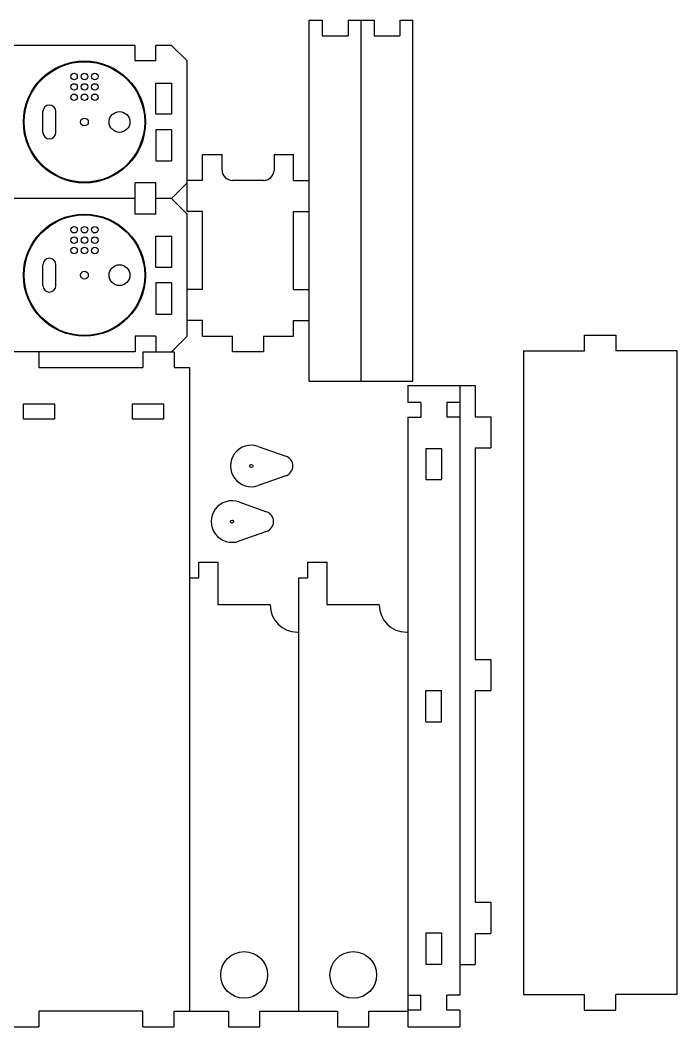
# Model space of a CAD drawing. Header units: millimetres. Extents: x -514 to -64, y 104 to 492.
# Drawn here: x -317.3 to -64.5, y 104.4 to 492.1 of the extents above; entities that cross this region are included whole.
import ezdxf

# ---------------------------------------------------------------- set-up
doc = ezdxf.new("R2010")
doc.units = ezdxf.units.MM

msp = doc.modelspace()

# ---------------------------------------------------------------- linework, layer by layer
at = {"color": 7, "linetype": 'Continuous', "lineweight": 25}
for p, q in [((-206.05, 353.11), (-206.05, 492.11)), ((-206.05, 492.11), (-201.05, 492.11)), ((-201.05, 492.11), (-201.05, 486.11)), ((-191.05, 492.11), (-181.05, 492.11)), ((-191.05, 492.11), (-191.05, 486.11)), ((-186.05, 353.11), (-186.05, 492.11)), ((-181.05, 492.11), (-181.05, 486.11)), ((-171.05, 492.11), (-166.05, 492.11)), ((-171.05, 492.11), (-171.05, 486.11)), ((-166.05, 353.11), (-166.05, 492.11)), ((-201.05, 486.11), (-191.05, 486.11)), ((-181.05, 486.11), (-171.05, 486.11)), ((-273.05, 482.39), (-514.05, 482.39)), ((-273.05, 476.39), (-273.05, 482.39)), ((-265.05, 476.39), (-265.05, 482.39)), ((-259.05, 482.39), (-265.05, 482.39)), ((-253.05, 476.39), (-259.05, 482.39)), ((-265.05, 476.39), (-273.05, 476.39)), ((-253.05, 418.39), (-253.05, 476.39)), ((-265.05, 467.89), (-259.05, 467.89)), ((-265.05, 455.89), (-265.05, 467.89)), ((-259.05, 467.89), (-259.05, 455.89)), ((-308.55, 448.89), (-308.55, 456.89)), ((-303.55, 448.89), (-303.55, 456.89)), ((-259.05, 455.89), (-265.05, 455.89)), ((-265.05, 449.89), (-265.05, 437.89)), ((-259.05, 449.89), (-265.05, 449.89)), ((-259.05, 449.89), (-259.05, 437.89)), ((-247.05, 430.39), (-247.05, 440.39)), ((-247.05, 440.39), (-239.55, 440.39)), ((-239.55, 434.39), (-239.55, 440.39)), ((-219.55, 440.39), (-219.55, 434.39)), ((-219.55, 440.39), (-212.05, 440.39)), ((-212.05, 430.39), (-212.05, 440.39)), ((-265.05, 437.89), (-259.05, 437.89)), ((-247.05, 430.39), (-253.05, 430.39)), ((-223.55, 430.39), (-235.55, 430.39)), ((-212.05, 430.39), (-206.05, 430.39)), ((-265.05, 429.39), (-273.05, 429.39)), ((-273.05, 417.39), (-273.05, 429.39)), ((-265.05, 417.39), (-265.05, 429.39)), ((-259.05, 423.39), (-253.05, 429.39)), ((-273.05, 423.39), (-514.05, 423.39)), ((-259.05, 423.39), (-265.05, 423.39)), ((-253.05, 417.39), (-259.05, 423.39)), ((-265.05, 417.39), (-273.05, 417.39)), ((-247.05, 418.39), (-253.05, 418.39)), ((-253.05, 370.39), (-253.05, 417.39)), ((-247.05, 388.39), (-247.05, 418.39)), ((-212.05, 388.39), (-212.05, 418.39)), ((-212.05, 418.39), (-206.05, 418.39)), ((-265.05, 408.89), (-259.05, 408.89)), ((-265.05, 396.89), (-265.05, 408.89)), ((-259.05, 408.89), (-259.05, 396.89)), ((-308.55, 389.89), (-308.55, 397.89)), ((-303.55, 389.89), (-303.55, 397.89)), ((-259.05, 396.89), (-265.05, 396.89)), ((-265.05, 390.89), (-265.05, 378.89)), ((-259.05, 390.89), (-265.05, 390.89)), ((-259.05, 390.89), (-259.05, 378.89)), ((-247.05, 388.39), (-253.05, 388.39)), ((-212.05, 388.39), (-206.05, 388.39)), ((-265.05, 378.89), (-259.05, 378.89)), ((-247.05, 376.39), (-253.05, 376.39)), ((-247.05, 370.39), (-247.05, 376.39)), ((-212.05, 376.39), (-206.05, 376.39)), ((-212.05, 370.39), (-212.05, 376.39)), ((-265.05, 370.39), (-273.05, 370.39)), ((-273.05, 370.39), (-273.05, 364.39)), ((-265.05, 370.39), (-265.05, 364.39)), ((-259.05, 364.39), (-253.05, 370.39)), ((-247.05, 370.39), (-235.55, 370.39)), ((-235.55, 364.39), (-235.55, 370.39)), ((-223.55, 370.39), (-223.55, 364.39)), ((-223.55, 370.39), (-212.05, 370.39)), ((-99.95, 370.81), (-87.95, 370.81)), ((-99.95, 364.81), (-99.95, 370.81)), ((-87.95, 370.81), (-87.95, 364.81)), ((-123.45, 364.81), (-99.95, 364.81)), ((-123.45, 364.81), (-123.45, 116.81)), ((-64.45, 364.81), (-87.95, 364.81)), ((-64.45, 364.81), (-64.45, 116.81)), ((-273.05, 364.39), (-514.05, 364.39)), ((-310.05, 364.39), (-310.05, 358.39)), ((-270.05, 364.39), (-258.05, 364.39)), ((-270.05, 364.39), (-270.05, 358.39)), ((-258.05, 364.39), (-258.05, 358.39)), ((-223.55, 364.39), (-235.55, 364.39)), ((-310.05, 358.39), (-270.05, 358.39)), ((-258.05, 358.39), (-252.05, 358.39)), ((-252.05, 358.39), (-252.05, 110.39)), ((-206.05, 353.11), (-166.05, 353.11)), ((-168.05, 351.39), (-142.05, 351.39)), ((-168.05, 351.39), (-168.05, 344.89)), ((-148.05, 351.39), (-148.05, 116.59)), ((-142.05, 351.39), (-142.05, 339.39)), ((-316.05, 338.39), (-316.05, 344.39)), ((-316.05, 344.39), (-304.05, 344.39)), ((-304.05, 344.39), (-304.05, 338.39)), ((-274.05, 338.39), (-274.05, 344.39)), ((-274.05, 344.39), (-262.05, 344.39)), ((-262.05, 344.39), (-262.05, 338.39)), ((-163.05, 344.89), (-168.05, 344.89)), ((-163.05, 344.89), (-163.05, 339.19)), ((-153.05, 344.89), (-153.05, 339.19)), ((-148.05, 344.89), (-153.05, 344.89)), ((-304.05, 338.39), (-316.05, 338.39)), ((-262.05, 338.39), (-274.05, 338.39)), ((-168.05, 339.19), (-168.05, 104.39)), ((-168.05, 339.19), (-163.05, 339.19)), ((-148.05, 339.19), (-153.05, 339.19)), ((-142.05, 339.39), (-136.05, 339.39)), ((-136.05, 339.39), (-136.05, 327.39)), ((-225.64, 327.95), (-214.98, 324.18)), ((-161.05, 327.19), (-155.05, 327.19)), ((-161.05, 327.19), (-161.05, 315.19)), ((-155.05, 327.19), (-155.05, 315.19)), ((-142.05, 327.39), (-142.05, 245.89)), ((-142.05, 327.39), (-136.05, 327.39)), ((-214.98, 316.64), (-225.64, 312.86)), ((-161.05, 315.19), (-155.05, 315.19)), ((-233.06, 306.55), (-222.39, 302.77)), ((-222.39, 295.23), (-233.06, 291.46)), ((-248.55, 277.39), (-248.55, 283.39)), ((-248.55, 283.39), (-241.05, 283.39)), ((-241.05, 266.89), (-241.05, 283.39)), ((-206.55, 283.39), (-199.05, 283.39)), ((-206.55, 277.39), (-206.55, 283.39)), ((-199.05, 266.89), (-199.05, 283.39)), ((-252.05, 277.39), (-248.55, 277.39)), ((-210.05, 110.39), (-210.05, 277.39)), ((-210.05, 277.39), (-206.55, 277.39)), ((-221.05, 266.89), (-241.05, 266.89)), ((-179.05, 266.89), (-199.05, 266.89)), ((-210.55, 256.39), (-210.05, 256.39)), ((-168.55, 256.39), (-168.05, 256.39)), ((-142.05, 245.89), (-136.05, 245.89)), ((-136.05, 245.89), (-136.05, 233.89)), ((-161.05, 233.89), (-155.05, 233.89)), ((-161.05, 221.89), (-161.05, 233.89)), ((-155.05, 221.89), (-155.05, 233.89)), ((-142.05, 233.89), (-142.05, 152.39)), ((-142.05, 233.89), (-136.05, 233.89)), ((-161.05, 221.89), (-155.05, 221.89)), ((-142.05, 152.39), (-136.05, 152.39)), ((-136.05, 152.39), (-136.05, 140.39)), ((-161.05, 140.59), (-155.05, 140.59)), ((-161.05, 140.59), (-161.05, 128.59)), ((-155.05, 140.59), (-155.05, 128.59)), ((-142.05, 140.39), (-142.05, 128.39)), ((-142.05, 140.39), (-136.05, 140.39)), ((-161.05, 128.59), (-155.05, 128.59)), ((-148.05, 128.39), (-142.05, 128.39)), ((-168.05, 116.59), (-163.05, 116.59)), ((-163.05, 110.89), (-163.05, 116.59)), ((-148.05, 116.59), (-153.05, 116.59)), ((-153.05, 110.89), (-153.05, 116.59)), ((-123.45, 116.81), (-99.95, 116.81)), ((-99.95, 110.81), (-99.95, 116.81)), ((-64.45, 116.81), (-87.95, 116.81)), ((-87.95, 110.81), (-87.95, 116.81)), ((-310.05, 110.39), (-310.05, 104.39)), ((-270.05, 110.39), (-310.05, 110.39)), ((-270.05, 104.39), (-270.05, 110.39)), ((-258.05, 110.39), (-237.05, 110.39)), ((-258.05, 104.39), (-258.05, 110.39)), ((-237.05, 110.39), (-237.05, 104.39)), ((-225.05, 110.39), (-195.05, 110.39)), ((-225.05, 104.39), (-225.05, 110.39)), ((-195.05, 110.39), (-195.05, 104.39)), ((-183.05, 104.39), (-183.05, 110.39)), ((-183.05, 110.39), (-168.05, 110.39)), ((-163.05, 110.89), (-168.05, 110.89)), ((-148.05, 110.89), (-153.05, 110.89)), ((-148.05, 110.89), (-148.05, 104.39)), ((-99.95, 110.81), (-87.95, 110.81)), ((-322.05, 104.39), (-310.05, 104.39)), ((-270.05, 104.39), (-258.05, 104.39)), ((-237.05, 104.39), (-225.05, 104.39)), ((-195.05, 104.39), (-183.05, 104.39)), ((-168.05, 104.39), (-148.05, 104.39))]:
    msp.add_line(p, q, dxfattribs=at)
for centre, radius in [((-292.55, 452.89), 23.5), ((-292.55, 452.89), 23.2), ((-296.55, 470.39), 1.25), ((-292.55, 470.39), 1.25), ((-288.55, 470.39), 1.25), ((-296.55, 466.39), 1.25), ((-292.55, 466.39), 1.25), ((-288.55, 466.39), 1.25), ((-296.55, 462.39), 1.25), ((-292.55, 462.39), 1.25), ((-288.55, 462.39), 1.25), ((-292.55, 452.89), 1.5), ((-279.05, 452.89), 4), ((-292.55, 393.89), 23.5), ((-292.55, 393.89), 23.2), ((-296.55, 411.39), 1.25), ((-292.55, 411.39), 1.25), ((-288.55, 411.39), 1.25), ((-296.55, 407.39), 1.25), ((-292.55, 407.39), 1.25), ((-288.55, 407.39), 1.25), ((-296.55, 403.39), 1.25), ((-292.55, 403.39), 1.25), ((-288.55, 403.39), 1.25), ((-279.05, 393.89), 4), ((-292.55, 393.89), 1.5), ((-228.31, 320.41), 0.6), ((-235.73, 299), 0.6), ((-231.05, 124.39), 9), ((-189.05, 124.39), 9)]:
    msp.add_circle(centre, radius, dxfattribs=at)
for centre, radius, start, end in [((-306.05, 456.89), 2.5, 0, 180), ((-306.05, 448.89), 2.5, 180, 0), ((-235.55, 434.39), 4, 180, 270), ((-223.55, 434.39), 4, 270, 0), ((-306.05, 397.89), 2.5, 0, 180), ((-306.05, 389.89), 2.5, 180, 0), ((-228.31, 320.41), 8, 70.5288, 289.4712), ((-216.31, 320.41), 4, 289.4712, 70.5288), ((-235.73, 299), 8, 70.5288, 289.4712), ((-223.73, 299), 4, 289.4712, 70.5288), ((-210.55, 266.89), 10.5, 180, 270), ((-168.55, 266.89), 10.5, 180, 270)]:
    msp.add_arc(centre, radius, start, end, dxfattribs=at)

doc.saveas('drawing.dxf')
